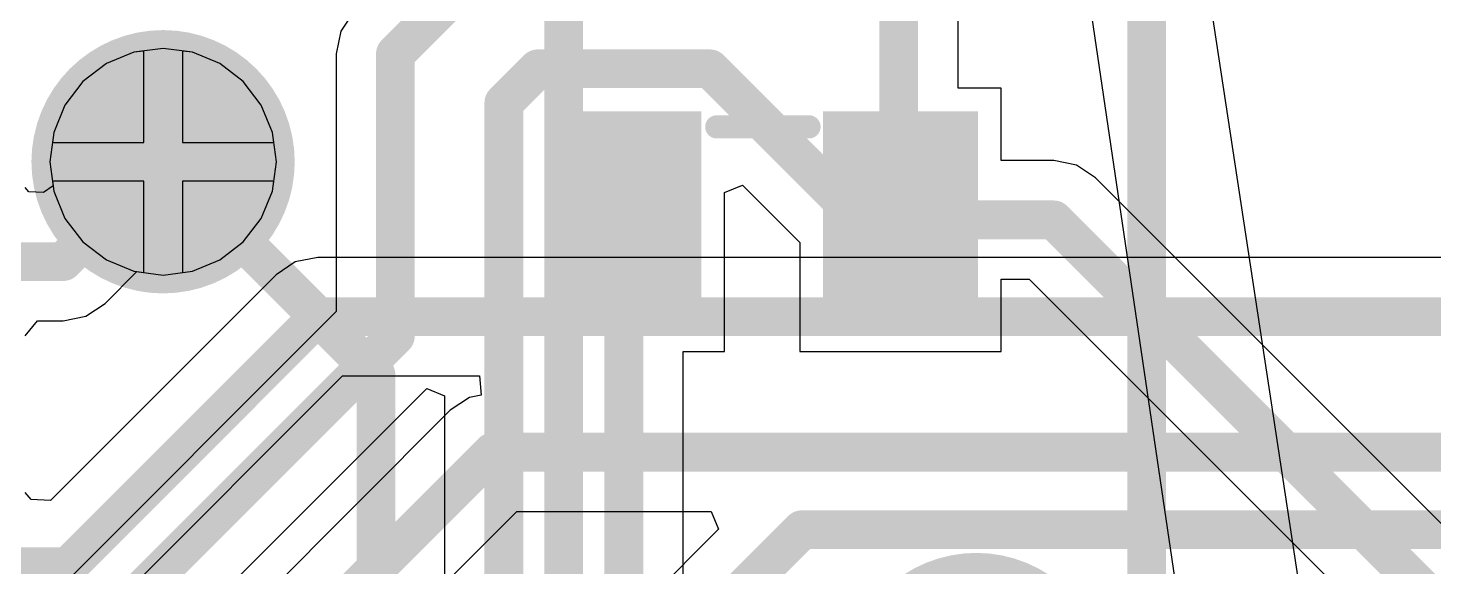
# Model space of a CAD drawing. Header units: millimetres. Extents: x 50.7 to 141.9, y 26.7 to 123.6.
# Drawn here: x 113.67 to 122.89, y 92.72 to 96.25 of the extents above; entities that cross this region are included whole.
import ezdxf

# ---------------------------------------------------------------- set-up
doc = ezdxf.new("R2010")
doc.units = ezdxf.units.MM
for name, color, linetype in [('BottomLayer', 5, 'Continuous'), ('BottomOverlay', 54, 'Continuous'), ('BottomPaste', 16, 'Continuous'), ('BottomSolder', 6, 'Continuous'), ('InternalPlane1', 76, 'Continuous'), ('InternalPlane3', 216, 'Continuous'), ('MidLayer1', 16, 'Continuous'), ('MidLayer2', 76, 'Continuous'), ('MidLayer3', 90, 'Continuous'), ('MidLayer4', 156, 'Continuous'), ('MultiLayer', 9, 'Continuous'), ('TopLayer', 1, 'Continuous'), ('TopSolder', 216, 'Continuous')]:
    doc.layers.add(name, color=color, linetype=linetype)

msp = doc.modelspace()

# ---------------------------------------------------------------- linework, layer by layer
at = {"layer": 'BottomLayer'}
for p, q in [((119.7685, 95.8596), (119.7685, 96.4184)), ((115.8033, 96.3589), (115.7191, 96.2328)), ((115.7191, 96.2328), (115.6895, 96.0842)), ((114.3617, 96.0946), (114.1825, 96.0204)), ((114.427, 96.1032), (114.3617, 96.0946)), ((114.427, 95.504), (114.427, 96.1032)), ((114.7463, 96.0946), (114.681, 96.1032)), ((114.681, 96.1032), (114.681, 95.504)), ((114.9255, 96.0204), (114.7463, 96.0946)), ((114.1825, 96.0204), (114.0287, 95.9023)), ((115.0793, 95.9023), (114.9255, 96.0204)), ((115.6895, 96.0842), (115.6895, 94.3949)), ((114.0287, 95.9023), (113.9106, 95.7485)), ((115.1974, 95.7485), (115.0793, 95.9023)), ((120.0514, 95.8596), (119.7685, 95.8596)), ((120.0514, 95.3845), (120.0514, 95.8596)), ((113.9106, 95.7485), (113.8364, 95.5693)), ((115.2716, 95.5693), (115.1974, 95.7485)), ((113.8364, 95.5693), (113.8278, 95.504)), ((115.2802, 95.504), (115.2716, 95.5693)), ((113.8278, 95.504), (114.427, 95.504)), ((114.681, 95.504), (115.2802, 95.504)), ((120.396, 95.3845), (120.0514, 95.3845)), ((120.5447, 95.3549), (120.396, 95.3845)), ((120.6707, 95.2707), (120.5447, 95.3549)), ((125.7968, 90.1446), (120.6707, 95.2707)), ((114.427, 95.25), (113.8278, 95.25)), ((113.8278, 95.25), (113.8364, 95.1847)), ((113.8364, 95.1847), (113.9106, 95.0055)), ((114.427, 94.6508), (114.427, 95.25)), ((115.2802, 95.25), (114.681, 95.25)), ((114.681, 95.25), (114.681, 94.6508)), ((115.1974, 95.0055), (115.2716, 95.1847)), ((115.2716, 95.1847), (115.2802, 95.25)), ((118.237, 95.1751), (118.3543, 95.2237)), ((118.237, 94.1324), (118.237, 95.1751)), ((118.3543, 95.2237), (118.7306, 94.8474)), ((113.9106, 95.0055), (114.0287, 94.8517)), ((115.0793, 94.8517), (115.1974, 95.0055)), ((114.0287, 94.8517), (114.1825, 94.7336)), ((114.9255, 94.7336), (115.0793, 94.8517)), ((118.7306, 94.8474), (118.7306, 94.1324)), ((114.1825, 94.7336), (114.3617, 94.6594)), ((114.7463, 94.6594), (114.9255, 94.7336)), ((114.3617, 94.6594), (114.427, 94.6508)), ((114.681, 94.6508), (114.7463, 94.6594)), ((120.0514, 94.1324), (120.0514, 94.6075)), ((120.0514, 94.6075), (120.2351, 94.6075)), ((120.2351, 94.6075), (124.5807, 90.2619)), ((115.6895, 94.3949), (113.6813, 92.3867)), ((117.9651, 92.0471), (117.9651, 94.1324)), ((117.9651, 94.1324), (118.237, 94.1324)), ((118.7306, 94.1324), (120.0514, 94.1324)), ((114.3445, 91.9511), (116.2834, 93.89)), ((116.2834, 93.89), (116.4007, 93.8414)), ((116.4007, 93.8414), (116.4007, 92.5551))]:
    msp.add_line(p, q, dxfattribs=at)
at = {"layer": 'BottomLayer', "const_width": 0.254}
for points in [[(116.078, 96.0842), (117.2758, 97.282)], [(119.38, 94.996), (119.38, 97.282)], [(116.078, 94.234), (116.078, 96.0842)], [(116.7892, 95.7634), (117.0124, 95.9866)], [(117.0124, 95.9866), (118.1408, 95.9866)], [(118.1408, 95.9866), (119.1314, 94.996)], [(116.7892, 92.3942), (116.7892, 95.7634)], [(117.5766, 91.8862), (117.5766, 95.377)], [(119.1314, 94.996), (119.38, 94.996)], [(119.38, 94.996), (119.391, 94.996)], [(119.38, 94.996), (120.396, 94.996)], [(120.396, 94.996), (125.984, 89.408)], [(113.956, 92.112), (116.078, 94.234)]]:
    msp.add_lwpolyline(points, dxfattribs=at)
at = {"layer": 'BottomLayer'}
for points, const_width in [([(116.0145, 96.0842, 1), (116.1415, 96.0842, 1)], 0.127), ([(116.0145, 96.0842, 1), (116.1415, 96.0842, 1)], 0.127), ([(116.9489, 95.9866, 1), (117.0759, 95.9866, 1)], 0.127), ([(116.9489, 95.9866, 1), (117.0759, 95.9866, 1)], 0.127), ([(118.0773, 95.9866, 1), (118.2043, 95.9866, 1)], 0.127), ([(118.0773, 95.9866, 1), (118.2043, 95.9866, 1)], 0.127), ([(114.3127, 95.377, 1), (114.7953, 95.377, 1)], 0.4826), ([(116.7257, 95.7634, 1), (116.8527, 95.7634, 1)], 0.127), ([(116.7257, 95.7634, 1), (116.8527, 95.7634, 1)], 0.127), ([(117.5131, 95.377, 1), (117.6401, 95.377, 1)], 0.127), ([(119.0679, 94.996, 1), (119.1949, 94.996, 1)], 0.127), ([(119.0679, 94.996, 1), (119.1949, 94.996, 1)], 0.127), ([(119.3165, 94.996, 1), (119.4435, 94.996, 1)], 0.127), ([(119.3165, 94.996, 1), (119.4435, 94.996, 1)], 0.127), ([(119.3165, 94.996, 1), (119.4435, 94.996, 1)], 0.127), ([(119.3165, 94.996, 1), (119.4435, 94.996, 1)], 0.127), ([(119.3275, 94.996, 1), (119.4545, 94.996, 1)], 0.127), ([(120.3325, 94.996, 1), (120.4595, 94.996, 1)], 0.127), ([(120.3325, 94.996, 1), (120.4595, 94.996, 1)], 0.127), ([(116.0145, 94.234, 1), (116.1415, 94.234, 1)], 0.127), ([(116.0145, 94.234, 1), (116.1415, 94.234, 1)], 0.127)]:
    msp.add_lwpolyline(points, format="xyb", close=True, dxfattribs=dict(at, const_width=const_width))
for points in [[(117.983, 95.6056), (117.1702, 95.6056), (117.983, 94.3864), (117.1702, 94.3864)], [(119.7974, 95.6056), (118.9846, 95.6056), (119.7974, 94.3864), (118.9846, 94.3864)]]:
    msp.add_solid(points, dxfattribs=at)
at = {"layer": 'BottomOverlay', "const_width": 0.1524}
for points in [[(118.1862, 95.6056), (118.791, 95.6056)], [(118.1862, 94.396), (118.791, 94.396)]]:
    msp.add_lwpolyline(points, dxfattribs=at)
at = {"layer": 'BottomOverlay', "const_width": 0.0762}
for points in [[(118.1481, 95.6056, 1), (118.2243, 95.6056, 1)], [(118.7529, 95.6056, 1), (118.8291, 95.6056, 1)], [(118.1481, 94.396, 1), (118.2243, 94.396, 1)], [(118.7529, 94.396, 1), (118.8291, 94.396, 1)]]:
    msp.add_lwpolyline(points, format="xyb", close=True, dxfattribs=at)
at = {"layer": 'BottomPaste'}
for points in [[(117.983, 95.6056), (117.1702, 95.6056), (117.983, 94.3864), (117.1702, 94.3864)], [(119.7974, 95.6056), (118.9846, 95.6056), (119.7974, 94.3864), (118.9846, 94.3864)]]:
    msp.add_solid(points, dxfattribs=at)
at = {"layer": 'BottomSolder', "const_width": 0.5842}
msp.add_lwpolyline([(114.2619, 95.377, 1), (114.8461, 95.377, 1)], format="xyb", close=True, dxfattribs=at)
at = {"layer": 'BottomSolder'}
for points in [[(118.0846, 95.7072), (117.0686, 95.7072), (118.0846, 94.2848), (117.0686, 94.2848)], [(119.899, 95.7072), (118.883, 95.7072), (119.899, 94.2848), (118.883, 94.2848)]]:
    msp.add_solid(points, dxfattribs=at)
at = {"layer": 'InternalPlane1', "const_width": 0.8636}
for points in [[(114.1222, 95.377, 1), (114.9858, 95.377, 1)], [(119.4562, 91.948, 1), (120.3198, 91.948, 1)]]:
    msp.add_lwpolyline(points, format="xyb", close=True, dxfattribs=at)
at = {"layer": 'InternalPlane3', "const_width": 0.8636}
for points in [[(114.1222, 95.377, 1), (114.9858, 95.377, 1)], [(119.4562, 91.948, 1), (120.3198, 91.948, 1)]]:
    msp.add_lwpolyline(points, format="xyb", close=True, dxfattribs=at)
at = {"layer": 'MidLayer1', "const_width": 0.4826}
msp.add_lwpolyline([(114.3127, 95.377, 1), (114.7953, 95.377, 1)], format="xyb", close=True, dxfattribs=at)
at = {"layer": 'MidLayer2', "const_width": 0.254}
for points in [[(117.1812, 90.678), (117.1812, 97.6232)], [(121.0056, 91.6288), (121.0056, 96.7486)], [(114.554, 95.377), (115.951, 93.98)], [(115.951, 90.0788), (115.951, 93.98)]]:
    msp.add_lwpolyline(points, dxfattribs=at)
at = {"layer": 'MidLayer2'}
for points, const_width in [([(114.3127, 95.377, 1), (114.7953, 95.377, 1)], 0.4826), ([(114.4905, 95.377, 1), (114.6175, 95.377, 1)], 0.127), ([(115.8875, 93.98, 1), (116.0145, 93.98, 1)], 0.127), ([(115.8875, 93.98, 1), (116.0145, 93.98, 1)], 0.127)]:
    msp.add_lwpolyline(points, format="xyb", close=True, dxfattribs=dict(at, const_width=const_width))
at = {"layer": 'MidLayer3'}
for p, q in [((118.999, 107.442), (121.3442, 91.6026)), ((122.0908, 92.0468), (119.7491, 107.4704)), ((114.3617, 96.0946), (114.1825, 96.0204)), ((114.554, 96.12), (114.3617, 96.0946)), ((114.7463, 96.0946), (114.554, 96.12)), ((114.9255, 96.0204), (114.7463, 96.0946)), ((114.1825, 96.0204), (114.0287, 95.9023)), ((115.0793, 95.9023), (114.9255, 96.0204)), ((114.0287, 95.9023), (113.9106, 95.7485)), ((115.1974, 95.7485), (115.0793, 95.9023)), ((113.9106, 95.7485), (113.8364, 95.5693)), ((115.2716, 95.5693), (115.1974, 95.7485)), ((113.8364, 95.5693), (113.811, 95.377)), ((115.297, 95.377), (115.2716, 95.5693)), ((113.811, 95.377), (113.8364, 95.1847)), ((115.2716, 95.1847), (115.297, 95.377)), ((113.8364, 95.1847), (113.9106, 95.0055)), ((115.1974, 95.0055), (115.2716, 95.1847)), ((113.9106, 95.0055), (114.0287, 94.8517)), ((115.0793, 94.8517), (115.1974, 95.0055)), ((114.0287, 94.8517), (114.1825, 94.7336)), ((114.9255, 94.7336), (115.0793, 94.8517)), ((114.1825, 94.7336), (114.3617, 94.6594)), ((114.7463, 94.6594), (114.9255, 94.7336)), ((114.3617, 94.6594), (114.554, 94.634)), ((114.554, 94.634), (114.7463, 94.6594))]:
    msp.add_line(p, q, dxfattribs=at)
at = {"layer": 'MidLayer3', "const_width": 0.4826}
msp.add_lwpolyline([(114.3127, 95.377, 1), (114.7953, 95.377, 1)], format="xyb", close=True, dxfattribs=at)
at = {"layer": 'MidLayer4'}
for p, q in [((114.3617, 96.0946), (114.1825, 96.0204)), ((114.427, 96.1032), (114.3617, 96.0946)), ((114.427, 95.504), (114.427, 96.1032)), ((114.7463, 96.0946), (114.681, 96.1032)), ((114.681, 96.1032), (114.681, 95.504)), ((114.9255, 96.0204), (114.7463, 96.0946)), ((114.1825, 96.0204), (114.0287, 95.9023)), ((115.0793, 95.9023), (114.9255, 96.0204)), ((114.0287, 95.9023), (113.9106, 95.7485)), ((115.1974, 95.7485), (115.0793, 95.9023)), ((113.9106, 95.7485), (113.8364, 95.5693)), ((115.2716, 95.5693), (115.1974, 95.7485)), ((113.8364, 95.5693), (113.8278, 95.504)), ((115.2802, 95.504), (115.2716, 95.5693)), ((113.8278, 95.504), (114.427, 95.504)), ((114.681, 95.504), (115.2802, 95.504)), ((114.427, 95.25), (113.8278, 95.25)), ((113.8278, 95.25), (113.8364, 95.1847)), ((113.8364, 95.1847), (113.9106, 95.0055)), ((114.427, 94.6508), (114.427, 95.25)), ((115.2802, 95.25), (114.681, 95.25)), ((114.681, 95.25), (114.681, 94.6508)), ((115.1974, 95.0055), (115.2716, 95.1847)), ((115.2716, 95.1847), (115.2802, 95.25)), ((113.9106, 95.0055), (114.0287, 94.8517)), ((115.0793, 94.8517), (115.1974, 95.0055)), ((114.0287, 94.8517), (114.1825, 94.7336)), ((114.9255, 94.7336), (115.0793, 94.8517)), ((114.1825, 94.7336), (114.3617, 94.6594)), ((114.7463, 94.6594), (114.9255, 94.7336)), ((114.3617, 94.6594), (114.427, 94.6508)), ((114.681, 94.6508), (114.7463, 94.6594))]:
    msp.add_line(p, q, dxfattribs=at)
at = {"layer": 'MidLayer4', "const_width": 0.4826}
msp.add_lwpolyline([(114.3127, 95.377, 1), (114.7953, 95.377, 1)], format="xyb", close=True, dxfattribs=at)
at = {"layer": 'MultiLayer', "const_width": 0.4826}
msp.add_lwpolyline([(114.3127, 95.377, 1), (114.7953, 95.377, 1)], format="xyb", close=True, dxfattribs=at)
at = {"layer": 'TopLayer'}
for p, q in [((114.3617, 96.0946), (114.1825, 96.0204)), ((114.427, 96.1032), (114.3617, 96.0946)), ((114.427, 95.504), (114.427, 96.1032)), ((114.7463, 96.0946), (114.681, 96.1032)), ((114.681, 96.1032), (114.681, 95.504)), ((114.9255, 96.0204), (114.7463, 96.0946)), ((114.1825, 96.0204), (114.0287, 95.9023)), ((115.0793, 95.9023), (114.9255, 96.0204)), ((114.0287, 95.9023), (113.9106, 95.7485)), ((115.1974, 95.7485), (115.0793, 95.9023)), ((113.9106, 95.7485), (113.8364, 95.5693)), ((115.2716, 95.5693), (115.1974, 95.7485)), ((113.8364, 95.5693), (113.8278, 95.504)), ((115.2802, 95.504), (115.2716, 95.5693)), ((113.8278, 95.504), (114.427, 95.504)), ((114.681, 95.504), (115.2802, 95.504)), ((113.6736, 95.179), (113.6493, 95.2086)), ((113.7686, 95.1743), (113.6736, 95.179)), ((113.832, 95.2182), (113.7686, 95.1743)), ((114.427, 95.25), (113.8278, 95.25)), ((113.8278, 95.25), (113.832, 95.2182)), ((114.427, 94.6508), (114.427, 95.25)), ((115.2802, 95.25), (114.681, 95.25)), ((114.681, 95.25), (114.681, 94.6508)), ((115.1974, 95.0055), (115.2716, 95.1847)), ((115.2716, 95.1847), (115.2802, 95.25)), ((115.0793, 94.8517), (115.1974, 95.0055)), ((114.9255, 94.7336), (115.0793, 94.8517)), ((114.7463, 94.6594), (114.9255, 94.7336)), ((115.4213, 94.7199), (115.2953, 94.6357)), ((115.57, 94.7495), (115.4213, 94.7199)), ((131.191, 94.7495), (115.57, 94.7495)), ((115.2953, 94.6357), (113.8148, 93.1552)), ((114.1737, 94.4473), (114.3829, 94.6566)), ((114.3829, 94.6566), (114.427, 94.6508)), ((114.681, 94.6508), (114.7463, 94.6594)), ((114.0477, 94.3631), (114.1737, 94.4473)), ((113.899, 94.3335), (114.0477, 94.3631)), ((113.6493, 94.2354), (113.7298, 94.3335)), ((113.7298, 94.3335), (113.899, 94.3335)), ((114.2057, 92.4473), (115.7309, 93.9725)), ((115.7309, 93.9725), (116.6286, 93.9725)), ((116.6286, 93.9725), (116.641, 93.8461)), ((116.5643, 93.8309), (116.4383, 93.7467)), ((116.641, 93.8461), (116.5643, 93.8309)), ((116.4383, 93.7467), (113.1155, 90.4239)), ((113.688, 93.1614), (113.6493, 93.2086)), ((113.8148, 93.1552), (113.688, 93.1614)), ((113.6725, 89.8821), (116.8739, 93.0835)), ((116.8739, 93.0835), (118.1492, 93.0835)), ((118.1492, 93.0835), (118.1978, 92.9662)), ((118.1978, 92.9662), (117.3141, 92.0825))]:
    msp.add_line(p, q, dxfattribs=at)
for points, const_width in [([(114.3127, 95.377, 1), (114.7953, 95.377, 1)], 0.4826), ([(114.4905, 95.377, 1), (114.6175, 95.377, 1)], 0.127), ([(113.8355, 94.722, 1), (113.9625, 94.722, 1)], 0.127), ([(113.8355, 94.722, 1), (113.9625, 94.722, 1)], 0.127), ([(115.5065, 94.361, 1), (115.6335, 94.361, 1)], 0.127), ([(115.5065, 94.361, 1), (115.6335, 94.361, 1)], 0.127), ([(116.6495, 93.472, 1), (116.7765, 93.472, 1)], 0.127), ([(116.6495, 93.472, 1), (116.7765, 93.472, 1)], 0.127), ([(118.6815, 92.964, 1), (118.8085, 92.964, 1)], 0.127), ([(118.6815, 92.964, 1), (118.8085, 92.964, 1)], 0.127), ([(113.8675, 92.722, 1), (113.9945, 92.722, 1)], 0.127), ([(113.8675, 92.722, 1), (113.9945, 92.722, 1)], 0.127)]:
    msp.add_lwpolyline(points, format="xyb", close=True, dxfattribs=dict(at, const_width=const_width))
at = {"layer": 'TopLayer', "const_width": 0.254}
for points in [[(113.899, 94.722), (114.554, 95.377)], [(112.565, 94.722), (113.899, 94.722)], [(113.931, 92.722), (115.57, 94.361)], [(115.57, 94.361), (131.191, 94.361)], [(113.284, 90.043), (116.713, 93.472)], [(116.713, 93.472), (124.7974, 93.472)], [(117.4314, 91.6504), (118.745, 92.964)], [(118.745, 92.964), (124.587, 92.964)], [(112.565, 92.722), (113.931, 92.722)]]:
    msp.add_lwpolyline(points, dxfattribs=at)
at = {"layer": 'TopSolder', "const_width": 0.5842}
msp.add_lwpolyline([(114.2619, 95.377, 1), (114.8461, 95.377, 1)], format="xyb", close=True, dxfattribs=at)

doc.saveas('drawing.dxf')
